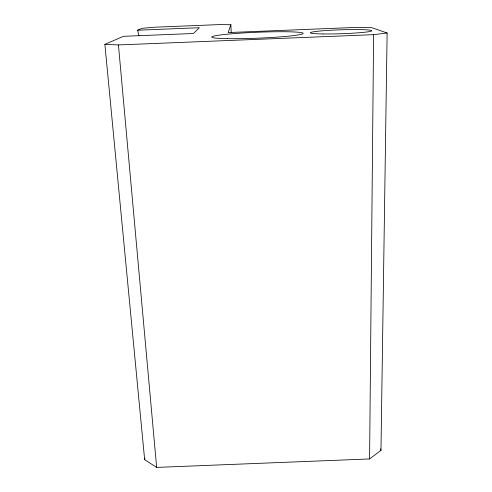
<?xml version="1.0" encoding="UTF-8"?>
<svg xmlns="http://www.w3.org/2000/svg" width="492" height="492" viewBox="0 0 492 492"><rect width="100%" height="100%" fill="white"/><g stroke="black" fill="none" stroke-linecap="round" stroke-linejoin="round"><path stroke-width="0.74" d="M369.584 458.956L373.6 34.668L387.118 32.989L380.974 450.34L369.584 458.956L156.659 467.4L144.654 459.719L104.882 44.348L123.486 36.316L193.393 33.499L199.377 27.724L137.612 30.209L137.969 31.519A72.336 10.48 86.1 0 1 138.867 35.725M144.654 459.719L144.974 458.218M137.612 30.209L142.016 28.308L155.195 27.183L219.395 24.6L230.865 24.729L228.183 32.564L355.286 27.447L371.663 27.657L387.118 32.989M104.882 44.348L118.437 44.938L373.6 34.668M380.544 448.882L380.974 450.34M118.437 44.938L156.659 467.4M230.865 24.729L231.215 32.398M227.427 38.659A45.725 2.97 -2.3 0 0 302.211 34.034A45.725 2.97 -2.3 0 0 242.384 33.013A45.725 2.97 -2.3 0 0 227.427 38.659M323.066 33.948A30.676 1.962 -1.9 0 0 371.565 30.984A30.676 1.962 -1.9 0 0 328.582 30.381A30.676 1.962 -1.9 0 0 323.066 33.948"/></g></svg>
